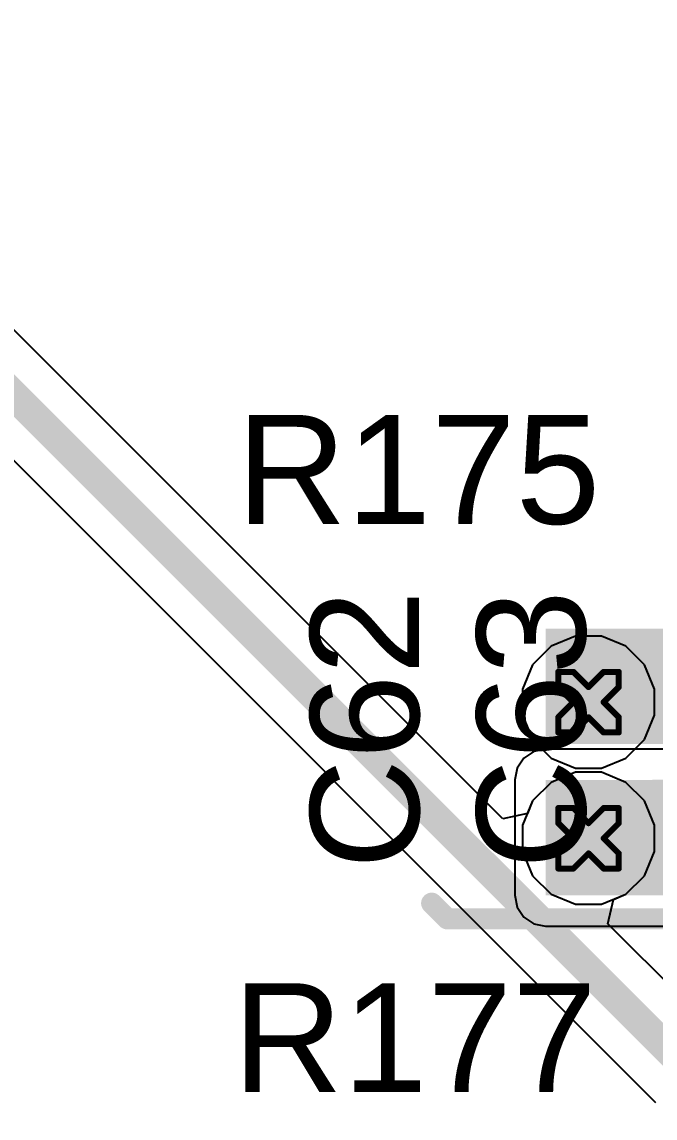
# Model space of a CAD drawing. Header units: inches. Extents: x -11 to 5379, y 0 to 5429.
# Drawn here: x 70.84 to 76.16, y 21.14 to 30.34 of the extents above; entities that cross this region are included whole.
import ezdxf

# ---------------------------------------------------------------- set-up
doc = ezdxf.new("R2010")
doc.units = ezdxf.units.IN
for name, color, linetype in [('Bottom Layer', 5, 'Continuous'), ('Drill Drawing', 1, 'Continuous'), ('GND', 16, 'Continuous'), ('PWR', 76, 'Continuous'), ('Top Layer', 1, 'Continuous'), ('Top Overlay', 2, 'Continuous'), ('Top Paste', 8, 'Continuous'), ('Top Solder', 216, 'Continuous'), ('Via Holes', 16, 'Continuous')]:
    doc.layers.add(name, color=color, linetype=linetype)
doc.styles.add('Arial', font='', dxfattribs={"height": 0.2})
doc.styles.get('Arial').set_extended_font_data('Arial')

# ---------------------------------------------------------------- blocks, each defined once
blk = doc.blocks.new('C___0402_75')
at = {"layer": 'Top Layer'}
for points in [[(-0.6985, -0.3175), (-0.6985, 0.3175), (-0.2413, 0.3175), (-0.2413, -0.3175)], [(0.2413, -0.3175), (0.2413, 0.3175), (0.6985, 0.3175), (0.6985, -0.3175)]]:
    blk.add_hatch(color=1, dxfattribs=at).paths.add_polyline_path(points)
at = {"layer": 'Top Paste'}
for points in [[(-0.6985, -0.3175), (-0.6985, 0.3175), (-0.2413, 0.3175), (-0.2413, -0.3175)], [(0.2413, -0.3175), (0.2413, 0.3175), (0.6985, 0.3175), (0.6985, -0.3175)]]:
    blk.add_hatch(color=8, dxfattribs=at).paths.add_polyline_path(points)
at = {"layer": 'Top Solder'}
for points in [[(-0.7585, -0.3775), (-0.7585, 0.3775), (-0.1813, 0.3775), (-0.1813, -0.3775)], [(0.1813, -0.3775), (0.1813, 0.3775), (0.7585, 0.3775), (0.7585, -0.3775)]]:
    blk.add_hatch(color=216, dxfattribs=at).paths.add_polyline_path(points)
at = {"layer": 'Top Overlay'}
for points in [[(-0.7874, -0.4064, 0.127, 0.127, 0), (-0.7874, 0.4064, 0.127, 0.127, 0)], [(-0.2794, 0.4064, 0.127, 0.127, 0), (-0.7874, 0.4064, 0.127, 0.127, 0)], [(0.7874, 0.4064, 0.127, 0.127, 0), (0.2794, 0.4064, 0.127, 0.127, 0)], [(0.7874, -0.4064, 0.127, 0.127, 0), (0.7874, 0.4064, 0.127, 0.127, 0)], [(-0.2794, -0.4064, 0.127, 0.127, 0), (-0.7874, -0.4064, 0.127, 0.127, 0)], [(0.7874, -0.4064, 0.127, 0.127, 0), (0.2794, -0.4064, 0.127, 0.127, 0)]]:
    blk.add_lwpolyline(points, format="xyseb", dxfattribs=at)
for points in [[(-0.8191, 0.4064, 0.0635, 0.0635, 1), (-0.7556, 0.4064, 0.0635, 0.0635, 1)], [(-0.8191, 0.4064, 0.0635, 0.0635, 1), (-0.7556, 0.4064, 0.0635, 0.0635, 1)], [(-0.3111, 0.4064, 0.0635, 0.0635, 1), (-0.2477, 0.4064, 0.0635, 0.0635, 1)], [(0.2477, 0.4064, 0.0635, 0.0635, 1), (0.3111, 0.4064, 0.0635, 0.0635, 1)], [(0.7556, 0.4064, 0.0635, 0.0635, 1), (0.8191, 0.4064, 0.0635, 0.0635, 1)], [(0.7556, 0.4064, 0.0635, 0.0635, 1), (0.8191, 0.4064, 0.0635, 0.0635, 1)], [(-0.8191, -0.4064, 0.0635, 0.0635, 1), (-0.7556, -0.4064, 0.0635, 0.0635, 1)], [(-0.8191, -0.4064, 0.0635, 0.0635, 1), (-0.7556, -0.4064, 0.0635, 0.0635, 1)], [(-0.3111, -0.4064, 0.0635, 0.0635, 1), (-0.2477, -0.4064, 0.0635, 0.0635, 1)], [(0.2477, -0.4064, 0.0635, 0.0635, 1), (0.3111, -0.4064, 0.0635, 0.0635, 1)], [(0.7556, -0.4064, 0.0635, 0.0635, 1), (0.8191, -0.4064, 0.0635, 0.0635, 1)], [(0.7556, -0.4064, 0.0635, 0.0635, 1), (0.8191, -0.4064, 0.0635, 0.0635, 1)]]:
    blk.add_lwpolyline(points, format="xyseb", close=True, dxfattribs=at)

msp = doc.modelspace()

# ---------------------------------------------------------------- hatches: boundary and pattern name
at = {"layer": 'Bottom Layer'}
h = msp.add_hatch(color=5, dxfattribs=at)
edge = h.paths.add_edge_path()
edge.add_arc((75.5998, 24.6318), 0.3, 0, 360)
h = msp.add_hatch(color=5, dxfattribs=at)
edge = h.paths.add_edge_path()
edge.add_arc((75.5998, 23.4888), 0.3, 0, 360)
at = {"layer": 'GND'}
h = msp.add_hatch(color=16, dxfattribs=at)
edge = h.paths.add_edge_path()
edge.add_arc((75.5998, 24.6318), 0.3, 0, 360)
h = msp.add_hatch(color=16, dxfattribs=at)
edge = h.paths.add_edge_path()
edge.add_arc((75.5998, 23.4888), 0.3, 0, 360)
at = {"layer": 'PWR'}
h = msp.add_hatch(color=76, dxfattribs=at)
edge = h.paths.add_edge_path()
edge.add_arc((75.5998, 24.6318), 0.3, 0, 360)
h = msp.add_hatch(color=76, dxfattribs=at)
edge = h.paths.add_edge_path()
edge.add_arc((75.5998, 23.4888), 0.3, 0, 360)
at = {"layer": 'Top Layer'}
for points in [[(80.5286, 25.2495), (75.2387, 25.2495), (75.2387, 24.2806), (80.5286, 24.2806)], [(80.5286, 23.9795), (75.2387, 23.9795), (75.2387, 23.0106), (80.5286, 23.0106)]]:
    msp.add_hatch(color=1, dxfattribs=at).paths.add_polyline_path(points)
h = msp.add_hatch(color=1, dxfattribs=at)
edge = h.paths.add_edge_path()
edge.add_arc((75.5998, 24.6318), 0.3, 0, 360)
h = msp.add_hatch(color=1, dxfattribs=at)
edge = h.paths.add_edge_path()
edge.add_arc((75.5998, 23.4888), 0.3, 0, 360)
at = {"layer": 'Via Holes'}
h = msp.add_hatch(color=7, dxfattribs=at)
edge = h.paths.add_edge_path()
edge.add_arc((75.5998, 24.6318), 0.15, 0, 360)
h = msp.add_hatch(color=7, dxfattribs=at)
edge = h.paths.add_edge_path()
edge.add_arc((75.5998, 23.4888), 0.15, 0, 360)

# ---------------------------------------------------------------- linework, layer by layer
at = {"layer": 'Bottom Layer'}
for p, q in [((74.8816, 23.6513), (68.1884, 30.3445)), ((67.5253, 29.9089), (76.1632, 21.271)), ((75.4896, 24.0428), (75.286, 23.9585)), ((75.71, 24.0428), (75.4896, 24.0428)), ((75.9137, 23.9585), (75.71, 24.0428)), ((75.286, 23.9585), (75.1302, 23.8026)), ((76.0695, 23.8026), (75.9137, 23.9585)), ((75.1302, 23.8026), (75.0867, 23.6976)), ((76.1538, 23.599), (76.0695, 23.8026)), ((75.0867, 23.6976), (74.8816, 23.6513)), ((76.1538, 23.3786), (76.1538, 23.599)), ((76.0695, 23.175), (76.1538, 23.3786)), ((75.9137, 23.0192), (76.0695, 23.175)), ((75.8086, 22.9757), (75.9137, 23.0192)), ((75.7623, 22.7706), (75.8086, 22.9757)), ((76.7125, 21.8203), (75.7623, 22.7706))]:
    msp.add_line(p, q, dxfattribs=at)
msp.add_lwpolyline([(67.7999, 30.1836, 0.254, 0.254, 0), (76.7172, 21.2663, 0.254, 0.254, 0)], format="xyseb", dxfattribs=at)
at = {"layer": 'Drill Drawing'}
for points in [[(75.3458, 24.7588, 0.0508, 0.0508, 0), (75.3458, 24.8858, 0.0508, 0.0508, 0)], [(75.3458, 24.8858, 0.0508, 0.0508, 0), (75.4728, 24.8858, 0.0508, 0.0508, 0)], [(75.4728, 24.8858, 0.0508, 0.0508, 0), (75.5998, 24.7588, 0.0508, 0.0508, 0)], [(75.5998, 24.7588, 0.0508, 0.0508, 0), (75.7268, 24.8858, 0.0508, 0.0508, 0)], [(75.7268, 24.8858, 0.0508, 0.0508, 0), (75.8538, 24.8858, 0.0508, 0.0508, 0)], [(75.8538, 24.7588, 0.0508, 0.0508, 0), (75.8538, 24.8858, 0.0508, 0.0508, 0)], [(75.3458, 24.7588, 0.0508, 0.0508, 0), (75.4728, 24.6318, 0.0508, 0.0508, 0)], [(75.7268, 24.6318, 0.0508, 0.0508, 0), (75.8538, 24.7588, 0.0508, 0.0508, 0)], [(75.3458, 24.5048, 0.0508, 0.0508, 0), (75.4728, 24.6318, 0.0508, 0.0508, 0)], [(75.7268, 24.6318, 0.0508, 0.0508, 0), (75.8538, 24.5048, 0.0508, 0.0508, 0)], [(75.3458, 24.3778, 0.0508, 0.0508, 0), (75.3458, 24.5048, 0.0508, 0.0508, 0)], [(75.4728, 24.3778, 0.0508, 0.0508, 0), (75.5998, 24.5048, 0.0508, 0.0508, 0)], [(75.5998, 24.5048, 0.0508, 0.0508, 0), (75.7268, 24.3778, 0.0508, 0.0508, 0)], [(75.8538, 24.3778, 0.0508, 0.0508, 0), (75.8538, 24.5048, 0.0508, 0.0508, 0)], [(75.3458, 24.3778, 0.0508, 0.0508, 0), (75.4728, 24.3778, 0.0508, 0.0508, 0)], [(75.7268, 24.3778, 0.0508, 0.0508, 0), (75.8538, 24.3778, 0.0508, 0.0508, 0)], [(75.3458, 23.6158, 0.0508, 0.0508, 0), (75.3458, 23.7428, 0.0508, 0.0508, 0)], [(75.3458, 23.7428, 0.0508, 0.0508, 0), (75.4728, 23.7428, 0.0508, 0.0508, 0)], [(75.4728, 23.7428, 0.0508, 0.0508, 0), (75.5998, 23.6158, 0.0508, 0.0508, 0)], [(75.5998, 23.6158, 0.0508, 0.0508, 0), (75.7268, 23.7428, 0.0508, 0.0508, 0)], [(75.7268, 23.7428, 0.0508, 0.0508, 0), (75.8538, 23.7428, 0.0508, 0.0508, 0)], [(75.8538, 23.6158, 0.0508, 0.0508, 0), (75.8538, 23.7428, 0.0508, 0.0508, 0)], [(75.3458, 23.6158, 0.0508, 0.0508, 0), (75.4728, 23.4888, 0.0508, 0.0508, 0)], [(75.7268, 23.4888, 0.0508, 0.0508, 0), (75.8538, 23.6158, 0.0508, 0.0508, 0)], [(75.3458, 23.3618, 0.0508, 0.0508, 0), (75.4728, 23.4888, 0.0508, 0.0508, 0)], [(75.7268, 23.4888, 0.0508, 0.0508, 0), (75.8538, 23.3618, 0.0508, 0.0508, 0)], [(75.3458, 23.2348, 0.0508, 0.0508, 0), (75.3458, 23.3618, 0.0508, 0.0508, 0)], [(75.4728, 23.2348, 0.0508, 0.0508, 0), (75.5998, 23.3618, 0.0508, 0.0508, 0)], [(75.5998, 23.3618, 0.0508, 0.0508, 0), (75.7268, 23.2348, 0.0508, 0.0508, 0)], [(75.8538, 23.2348, 0.0508, 0.0508, 0), (75.8538, 23.3618, 0.0508, 0.0508, 0)], [(75.3458, 23.2348, 0.0508, 0.0508, 0), (75.4728, 23.2348, 0.0508, 0.0508, 0)], [(75.7268, 23.2348, 0.0508, 0.0508, 0), (75.8538, 23.2348, 0.0508, 0.0508, 0)]]:
    msp.add_lwpolyline(points, format="xyseb", dxfattribs=at)
for points in [[(75.3331, 24.8858, 0.0254, 0.0254, 1), (75.3585, 24.8858, 0.0254, 0.0254, 1)], [(75.3331, 24.8858, 0.0254, 0.0254, 1), (75.3585, 24.8858, 0.0254, 0.0254, 1)], [(75.4601, 24.8858, 0.0254, 0.0254, 1), (75.4855, 24.8858, 0.0254, 0.0254, 1)], [(75.4601, 24.8858, 0.0254, 0.0254, 1), (75.4855, 24.8858, 0.0254, 0.0254, 1)], [(75.7141, 24.8858, 0.0254, 0.0254, 1), (75.7395, 24.8858, 0.0254, 0.0254, 1)], [(75.7141, 24.8858, 0.0254, 0.0254, 1), (75.7395, 24.8858, 0.0254, 0.0254, 1)], [(75.8411, 24.8858, 0.0254, 0.0254, 1), (75.8665, 24.8858, 0.0254, 0.0254, 1)], [(75.8411, 24.8858, 0.0254, 0.0254, 1), (75.8665, 24.8858, 0.0254, 0.0254, 1)], [(75.3331, 24.7588, 0.0254, 0.0254, 1), (75.3585, 24.7588, 0.0254, 0.0254, 1)], [(75.3331, 24.7588, 0.0254, 0.0254, 1), (75.3585, 24.7588, 0.0254, 0.0254, 1)], [(75.5871, 24.7588, 0.0254, 0.0254, 1), (75.6125, 24.7588, 0.0254, 0.0254, 1)], [(75.5871, 24.7588, 0.0254, 0.0254, 1), (75.6125, 24.7588, 0.0254, 0.0254, 1)], [(75.8411, 24.7588, 0.0254, 0.0254, 1), (75.8665, 24.7588, 0.0254, 0.0254, 1)], [(75.8411, 24.7588, 0.0254, 0.0254, 1), (75.8665, 24.7588, 0.0254, 0.0254, 1)], [(75.4601, 24.6318, 0.0254, 0.0254, 1), (75.4855, 24.6318, 0.0254, 0.0254, 1)], [(75.4601, 24.6318, 0.0254, 0.0254, 1), (75.4855, 24.6318, 0.0254, 0.0254, 1)], [(75.7141, 24.6318, 0.0254, 0.0254, 1), (75.7395, 24.6318, 0.0254, 0.0254, 1)], [(75.7141, 24.6318, 0.0254, 0.0254, 1), (75.7395, 24.6318, 0.0254, 0.0254, 1)], [(75.3331, 24.5048, 0.0254, 0.0254, 1), (75.3585, 24.5048, 0.0254, 0.0254, 1)], [(75.3331, 24.5048, 0.0254, 0.0254, 1), (75.3585, 24.5048, 0.0254, 0.0254, 1)], [(75.5871, 24.5048, 0.0254, 0.0254, 1), (75.6125, 24.5048, 0.0254, 0.0254, 1)], [(75.5871, 24.5048, 0.0254, 0.0254, 1), (75.6125, 24.5048, 0.0254, 0.0254, 1)], [(75.8411, 24.5048, 0.0254, 0.0254, 1), (75.8665, 24.5048, 0.0254, 0.0254, 1)], [(75.8411, 24.5048, 0.0254, 0.0254, 1), (75.8665, 24.5048, 0.0254, 0.0254, 1)], [(75.3331, 24.3778, 0.0254, 0.0254, 1), (75.3585, 24.3778, 0.0254, 0.0254, 1)], [(75.3331, 24.3778, 0.0254, 0.0254, 1), (75.3585, 24.3778, 0.0254, 0.0254, 1)], [(75.4601, 24.3778, 0.0254, 0.0254, 1), (75.4855, 24.3778, 0.0254, 0.0254, 1)], [(75.4601, 24.3778, 0.0254, 0.0254, 1), (75.4855, 24.3778, 0.0254, 0.0254, 1)], [(75.7141, 24.3778, 0.0254, 0.0254, 1), (75.7395, 24.3778, 0.0254, 0.0254, 1)], [(75.7141, 24.3778, 0.0254, 0.0254, 1), (75.7395, 24.3778, 0.0254, 0.0254, 1)], [(75.8411, 24.3778, 0.0254, 0.0254, 1), (75.8665, 24.3778, 0.0254, 0.0254, 1)], [(75.8411, 24.3778, 0.0254, 0.0254, 1), (75.8665, 24.3778, 0.0254, 0.0254, 1)], [(75.3331, 23.7428, 0.0254, 0.0254, 1), (75.3585, 23.7428, 0.0254, 0.0254, 1)], [(75.3331, 23.7428, 0.0254, 0.0254, 1), (75.3585, 23.7428, 0.0254, 0.0254, 1)], [(75.4601, 23.7428, 0.0254, 0.0254, 1), (75.4855, 23.7428, 0.0254, 0.0254, 1)], [(75.4601, 23.7428, 0.0254, 0.0254, 1), (75.4855, 23.7428, 0.0254, 0.0254, 1)], [(75.7141, 23.7428, 0.0254, 0.0254, 1), (75.7395, 23.7428, 0.0254, 0.0254, 1)], [(75.7141, 23.7428, 0.0254, 0.0254, 1), (75.7395, 23.7428, 0.0254, 0.0254, 1)], [(75.8411, 23.7428, 0.0254, 0.0254, 1), (75.8665, 23.7428, 0.0254, 0.0254, 1)], [(75.8411, 23.7428, 0.0254, 0.0254, 1), (75.8665, 23.7428, 0.0254, 0.0254, 1)], [(75.3331, 23.6158, 0.0254, 0.0254, 1), (75.3585, 23.6158, 0.0254, 0.0254, 1)], [(75.3331, 23.6158, 0.0254, 0.0254, 1), (75.3585, 23.6158, 0.0254, 0.0254, 1)], [(75.5871, 23.6158, 0.0254, 0.0254, 1), (75.6125, 23.6158, 0.0254, 0.0254, 1)], [(75.5871, 23.6158, 0.0254, 0.0254, 1), (75.6125, 23.6158, 0.0254, 0.0254, 1)], [(75.8411, 23.6158, 0.0254, 0.0254, 1), (75.8665, 23.6158, 0.0254, 0.0254, 1)], [(75.8411, 23.6158, 0.0254, 0.0254, 1), (75.8665, 23.6158, 0.0254, 0.0254, 1)], [(75.4601, 23.4888, 0.0254, 0.0254, 1), (75.4855, 23.4888, 0.0254, 0.0254, 1)], [(75.4601, 23.4888, 0.0254, 0.0254, 1), (75.4855, 23.4888, 0.0254, 0.0254, 1)], [(75.7141, 23.4888, 0.0254, 0.0254, 1), (75.7395, 23.4888, 0.0254, 0.0254, 1)], [(75.7141, 23.4888, 0.0254, 0.0254, 1), (75.7395, 23.4888, 0.0254, 0.0254, 1)], [(75.3331, 23.3618, 0.0254, 0.0254, 1), (75.3585, 23.3618, 0.0254, 0.0254, 1)], [(75.3331, 23.3618, 0.0254, 0.0254, 1), (75.3585, 23.3618, 0.0254, 0.0254, 1)], [(75.5871, 23.3618, 0.0254, 0.0254, 1), (75.6125, 23.3618, 0.0254, 0.0254, 1)], [(75.5871, 23.3618, 0.0254, 0.0254, 1), (75.6125, 23.3618, 0.0254, 0.0254, 1)], [(75.8411, 23.3618, 0.0254, 0.0254, 1), (75.8665, 23.3618, 0.0254, 0.0254, 1)], [(75.8411, 23.3618, 0.0254, 0.0254, 1), (75.8665, 23.3618, 0.0254, 0.0254, 1)], [(75.3331, 23.2348, 0.0254, 0.0254, 1), (75.3585, 23.2348, 0.0254, 0.0254, 1)], [(75.3331, 23.2348, 0.0254, 0.0254, 1), (75.3585, 23.2348, 0.0254, 0.0254, 1)], [(75.4601, 23.2348, 0.0254, 0.0254, 1), (75.4855, 23.2348, 0.0254, 0.0254, 1)], [(75.4601, 23.2348, 0.0254, 0.0254, 1), (75.4855, 23.2348, 0.0254, 0.0254, 1)], [(75.7141, 23.2348, 0.0254, 0.0254, 1), (75.7395, 23.2348, 0.0254, 0.0254, 1)], [(75.7141, 23.2348, 0.0254, 0.0254, 1), (75.7395, 23.2348, 0.0254, 0.0254, 1)], [(75.8411, 23.2348, 0.0254, 0.0254, 1), (75.8665, 23.2348, 0.0254, 0.0254, 1)], [(75.8411, 23.2348, 0.0254, 0.0254, 1), (75.8665, 23.2348, 0.0254, 0.0254, 1)]]:
    msp.add_lwpolyline(points, format="xyseb", close=True, dxfattribs=at)
at = {"layer": 'GND'}
for p, q in [((75.4896, 24.0428), (75.286, 23.9585)), ((75.71, 24.0428), (75.4896, 24.0428)), ((75.9137, 23.9585), (75.71, 24.0428)), ((75.286, 23.9585), (75.1302, 23.8026)), ((76.0695, 23.8026), (75.9137, 23.9585)), ((75.1302, 23.8026), (75.0458, 23.599)), ((76.1538, 23.599), (76.0695, 23.8026)), ((75.0458, 23.599), (75.0458, 23.3786)), ((76.1538, 23.3786), (76.1538, 23.599)), ((75.0458, 23.3786), (75.1302, 23.175)), ((76.0695, 23.175), (76.1538, 23.3786)), ((75.1302, 23.175), (75.286, 23.0192)), ((75.9137, 23.0192), (76.0695, 23.175)), ((75.286, 23.0192), (75.4896, 22.9348)), ((75.71, 22.9348), (75.9137, 23.0192)), ((75.4896, 22.9348), (75.71, 22.9348))]:
    msp.add_line(p, q, dxfattribs=at)
at = {"layer": 'PWR'}
for p, q in [((75.4896, 25.1858), (75.286, 25.1015)), ((75.71, 25.1858), (75.4896, 25.1858)), ((75.9137, 25.1015), (75.71, 25.1858)), ((75.286, 25.1015), (75.1302, 24.9456)), ((76.0695, 24.9456), (75.9137, 25.1015)), ((75.1302, 24.9456), (75.0458, 24.742)), ((76.1538, 24.742), (76.0695, 24.9456)), ((75.0458, 24.742), (75.0458, 24.5216)), ((76.1538, 24.5216), (76.1538, 24.742)), ((75.0458, 24.5216), (75.1302, 24.318)), ((76.0695, 24.318), (76.1538, 24.5216)), ((75.1302, 24.318), (75.286, 24.1622)), ((75.9137, 24.1622), (76.0695, 24.318)), ((75.286, 24.1622), (75.4896, 24.0778)), ((75.71, 24.0778), (75.9137, 24.1622)), ((75.4896, 24.0778), (75.71, 24.0778))]:
    msp.add_line(p, q, dxfattribs=at)
at = {"layer": 'Top Layer'}
for p, q in [((75.1396, 24.2188), (75.0556, 24.1627)), ((75.2387, 24.2385), (75.1396, 24.2188)), ((80.5286, 24.2385), (75.2387, 24.2385)), ((75.0556, 24.1627), (74.9994, 24.0786)), ((74.9994, 24.0786), (74.9797, 23.9795)), ((74.9797, 23.9795), (74.9797, 23.0106)), ((74.9797, 23.0106), (74.9994, 22.9115)), ((74.9994, 22.9115), (75.0556, 22.8275)), ((75.0556, 22.8275), (75.1396, 22.7714)), ((75.1396, 22.7714), (75.2387, 22.7517)), ((75.2387, 22.7517), (76.2346, 22.7517))]:
    msp.add_line(p, q, dxfattribs=at)
at = {"layer": 'Top Overlay'}
for points in [[(74.2832, 22.9435, 0.1778, 0.1778, 0), (74.4142, 22.8126, 0.1778, 0.1778, 0)], [(74.4142, 22.8126, 0.1778, 0.1778, 0), (76.6886, 22.8126, 0.1778, 0.1778, 0)]]:
    msp.add_lwpolyline(points, format="xyseb", dxfattribs=at)
for points in [[(74.2387, 22.9435, 0.0889, 0.0889, 1), (74.3276, 22.9435, 0.0889, 0.0889, 1)], [(74.3697, 22.8126, 0.0889, 0.0889, 1), (74.4586, 22.8126, 0.0889, 0.0889, 1)], [(74.3697, 22.8126, 0.0889, 0.0889, 1), (74.4586, 22.8126, 0.0889, 0.0889, 1)]]:
    msp.add_lwpolyline(points, format="xyseb", close=True, dxfattribs=at)

# ---------------------------------------------------------------- block references
at = {"rotation": 270}
msp.add_blockref('C___0402_75', (76.514, 24.1619), dxfattribs=at)

# ---------------------------------------------------------------- texts
at = {"layer": 'Top Overlay', "style": 'Arial'}
for s, p in [('R175', (72.6451, 26.1291)), ('R177', (72.6148, 21.3573))]:
    msp.add_text(s, height=0.9144, dxfattribs=at).set_placement(p)
for s, p in [('C62', (74.177, 23.2302)), ('C63', (75.574, 23.2302))]:
    msp.add_text(s, height=0.9144, rotation=90, dxfattribs=at).set_placement(p)

doc.saveas('drawing.dxf')
